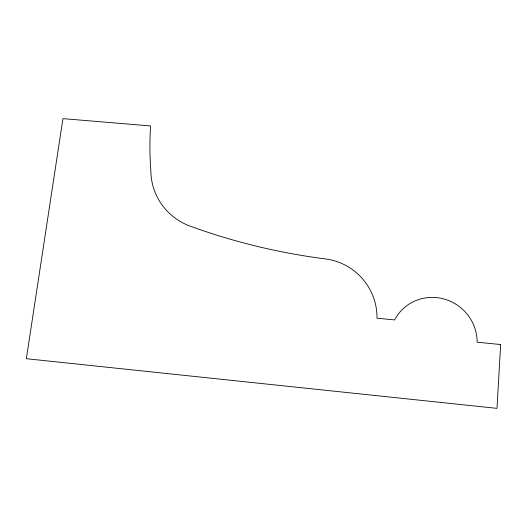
<?xml version="1.0" encoding="UTF-8"?>
<svg xmlns="http://www.w3.org/2000/svg" width="527" height="527" viewBox="0 0 527 527"><rect width="100%" height="100%" fill="white"/><g stroke="black" fill="none" stroke-linecap="round" stroke-linejoin="round"><path stroke-width="0.79" d="M500.65 344.533L497.001 408.366L26.35 358.703L62.937 118.634L150.584 125.946A350.903 330.376 14.6 0 0 150.854 170.616A63.563 61.145 -22.2 0 0 192.698 227.051A573.014 498.272 -4.3 0 0 324.342 258.803A58.879 58.523 29.8 0 1 376.983 318.183L394.624 319.929A44.163 42.799 39.2 0 1 443.734 298.921A44.163 42.799 39.2 0 1 477.133 342.188L500.65 344.533"/></g></svg>
